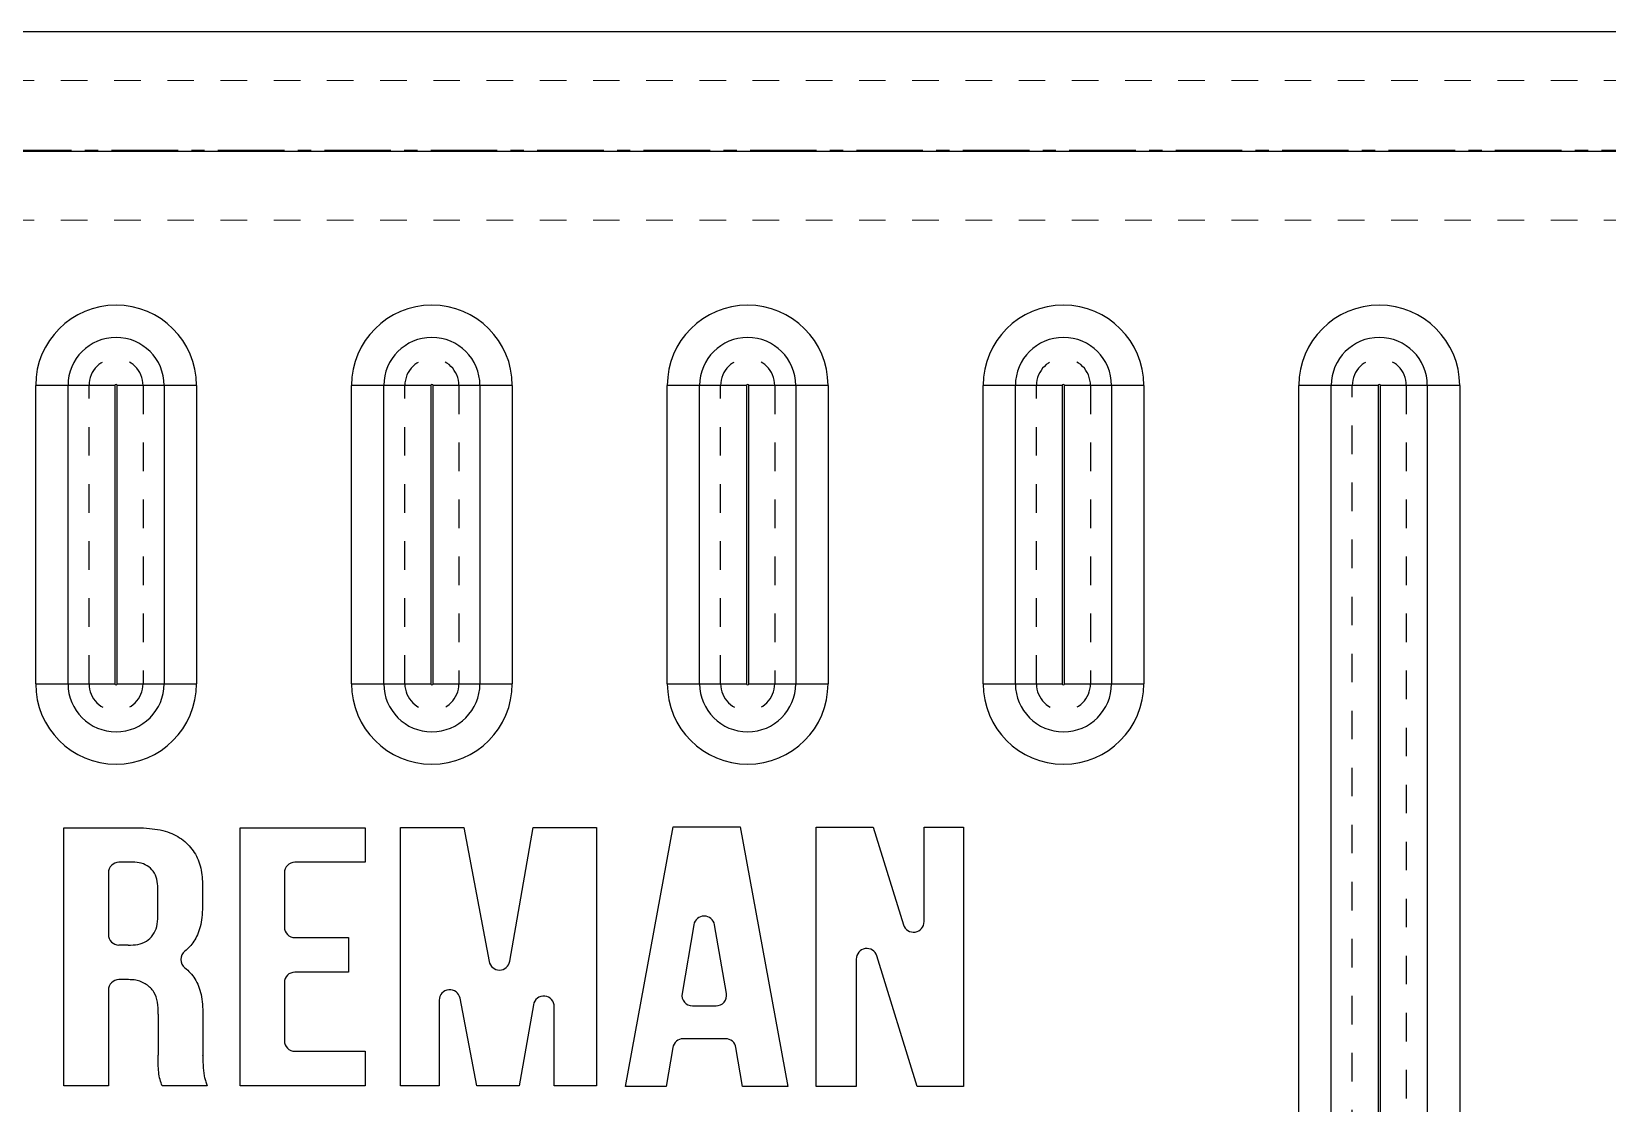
# Model space of a CAD drawing. Header units: millimetres. Extents: x -941 to 1421, y -11614 to -3210.
# Drawn here: x 22.1 to 112.4, y -3666.2 to -3604.8 of the extents above; entities that cross this region are included whole.
import ezdxf

# ---------------------------------------------------------------- set-up
doc = ezdxf.new("R2010")
doc.units = ezdxf.units.MM
doc.header["$LTSCALE"] = 16.335
doc.linetypes.add('CENTER', pattern=[0.6, 0.375, -0.075, 0.075, -0.075])
doc.linetypes.add('HIDDEN', pattern=[0.2, 0.1, -0.1])
doc.layers.get('0').update_dxf_attribs({"linetype": 'CONTINUOUS'})
doc.layers.add('cool', color=153, linetype='HIDDEN', lineweight=9)
doc.layers.add('DEFAULT_2', color=8, linetype='HIDDEN')

# ---------------------------------------------------------------- blocks, each defined once
blk = doc.blocks.new('12')
at = {"color": 7, "linetype": 'Continuous'}
for p, q in [((462.767, -2952.408), (780.827, -2952.408)), ((782.481, -2959.289), (461.113, -2959.289)), ((635.281, -2989.772), (635.281, -2972.687)), ((639.82, -2972.687), (635.281, -2972.687)), ((637.133, -2989.772), (637.133, -2972.687)), ((639.82, -2972.687), (639.82, -2989.772)), ((639.954, -2989.772), (639.954, -2972.687)), ((644.493, -2972.687), (639.954, -2972.687)), ((642.64, -2972.687), (642.64, -2989.772)), ((644.493, -2972.687), (644.493, -2989.772)), ((653.371, -2989.772), (653.371, -2972.687)), ((657.91, -2972.687), (653.371, -2972.687)), ((655.223, -2989.772), (655.223, -2972.687)), ((657.91, -2972.687), (657.91, -2989.772)), ((658.044, -2989.772), (658.044, -2972.687)), ((662.583, -2972.687), (658.044, -2972.687)), ((660.73, -2972.687), (660.73, -2989.772)), ((662.583, -2972.687), (662.583, -2989.772)), ((671.461, -2989.772), (671.461, -2972.687)), ((676, -2972.687), (671.461, -2972.687)), ((673.313, -2989.772), (673.313, -2972.687)), ((676, -2972.687), (676, -2989.772)), ((676.134, -2989.772), (676.134, -2972.687)), ((680.673, -2972.687), (676.134, -2972.687)), ((678.82, -2972.687), (678.82, -2989.772)), ((680.673, -2972.687), (680.673, -2989.772)), ((689.551, -2989.772), (689.551, -2972.687)), ((694.09, -2972.687), (689.551, -2972.687)), ((691.403, -2989.772), (691.403, -2972.687)), ((694.09, -2972.687), (694.09, -2989.772)), ((694.224, -2989.772), (694.224, -2972.687)), ((698.763, -2972.687), (694.224, -2972.687)), ((696.91, -2972.687), (696.91, -2989.772)), ((698.763, -2972.687), (698.763, -2989.772)), ((712.18, -2972.687), (707.641, -2972.687)), ((707.641, -3118.412), (707.641, -2972.687)), ((709.493, -3118.412), (709.493, -2972.687)), ((712.18, -2972.687), (712.18, -3118.412)), ((716.853, -2972.687), (712.314, -2972.687)), ((712.314, -3118.412), (712.314, -2972.687)), ((715, -2972.687), (715, -3118.412)), ((716.853, -2972.687), (716.853, -3118.412)), ((635.281, -2989.772), (639.82, -2989.772)), ((639.954, -2989.772), (644.493, -2989.772)), ((653.371, -2989.772), (657.91, -2989.772)), ((658.044, -2989.772), (662.583, -2989.772)), ((671.461, -2989.772), (676, -2989.772)), ((676.134, -2989.772), (680.673, -2989.772)), ((689.551, -2989.772), (694.09, -2989.772)), ((694.224, -2989.772), (698.763, -2989.772)), ((636.888, -3012.803), (636.888, -2998.021)), ((636.888, -2998.021), (640.898, -2998.021)), ((646.999, -3012.803), (646.999, -2998.021)), ((646.999, -2998.021), (654.155, -2998.021)), ((654.155, -2998.021), (654.155, -3000.001)), ((656.183, -3012.803), (656.183, -2998.004)), ((656.183, -2998.004), (659.812, -2998.004)), ((659.812, -2998.004), (661.253, -3005.681)), ((662.44, -3005.673), (663.773, -2998.004)), ((663.773, -2998.004), (667.402, -2998.004)), ((667.402, -2998.004), (667.402, -3012.803)), ((669.065, -3012.837), (671.793, -2997.97)), ((671.793, -2997.97), (675.63, -2997.97)), ((675.63, -2997.97), (678.359, -3012.837)), ((679.997, -2997.996), (683.265, -2997.996)), ((679.997, -3012.837), (679.997, -2997.996)), ((683.265, -2997.996), (684.994, -3003.577)), ((686.173, -2997.996), (688.436, -2997.996)), ((686.173, -3003.399), (686.173, -2997.996)), ((688.436, -2997.996), (688.436, -3012.837)), ((639.446, -3000.604), (639.446, -3004.14)), ((640.824, -3000.001), (640.049, -3000.001)), ((649.526, -3000.604), (649.526, -3003.713)), ((654.155, -3000.001), (650.129, -3000.001)), ((642.276, -3003.087), (642.276, -3001.615)), ((644.834, -3001.379), (644.834, -3002.553)), ((650.129, -3004.316), (653.204, -3004.316)), ((653.204, -3004.316), (653.204, -3006.295)), ((672.982, -3003.579), (672.305, -3007.521)), ((674.847, -3007.521), (674.171, -3003.579)), ((640.578, -3004.743), (640.049, -3004.743)), ((682.285, -3005.543), (682.285, -3012.837)), ((685.784, -3012.837), (683.464, -3005.364)), ((640.455, -3006.722), (640.049, -3006.722)), ((649.526, -3006.898), (649.526, -3010.221)), ((653.204, -3006.295), (650.129, -3006.295)), ((639.446, -3007.325), (639.446, -3012.803)), ((658.397, -3007.902), (658.397, -3012.803)), ((660.549, -3012.803), (659.592, -3007.789)), ((642.3, -3008.698), (642.3, -3011.045)), ((644.859, -3008.762), (644.859, -3011.066)), ((663.794, -3008.167), (662.985, -3012.803)), ((664.991, -3012.803), (664.991, -3008.271)), ((672.9, -3008.226), (674.253, -3008.226)), ((671.78, -3010.614), (671.399, -3012.837)), ((674.803, -3010.112), (672.374, -3010.112)), ((675.779, -3012.837), (675.397, -3010.614)), ((650.129, -3010.824), (654.155, -3010.824)), ((654.155, -3010.824), (654.155, -3012.803)), ((639.446, -3012.803), (636.888, -3012.803)), ((645.111, -3012.803), (642.523, -3012.803)), ((654.155, -3012.803), (646.999, -3012.803)), ((658.397, -3012.803), (656.183, -3012.803)), ((662.985, -3012.803), (660.549, -3012.803)), ((667.402, -3012.803), (664.991, -3012.803)), ((671.399, -3012.837), (669.065, -3012.837)), ((678.359, -3012.837), (675.779, -3012.837)), ((682.285, -3012.837), (679.997, -3012.837)), ((688.436, -3012.837), (685.784, -3012.837))]:
    blk.add_line(p, q, dxfattribs=at)
for centre, radius, start, end in [((639.887, -2972.687), 4.606, 0, 180), ((657.977, -2972.687), 4.606, 0, 180), ((676.067, -2972.687), 4.606, 0, 180), ((694.157, -2972.687), 4.606, 0, 180), ((712.247, -2972.687), 4.606, 0, 180), ((639.887, -2972.687), 2.753, 0.00013, 179.99987), ((657.977, -2972.687), 2.753, 0.00013, 179.99987), ((676.067, -2972.687), 2.753, 0.00013, 179.99987), ((694.157, -2972.687), 2.753, 0.00013, 179.99987), ((712.247, -2972.687), 2.753, 0.00013, 179.99987), ((639.887, -2972.687), 0.0669, 0, 180), ((657.977, -2972.687), 0.0669, 0, 180), ((676.067, -2972.687), 0.0669, 0, 180), ((694.157, -2972.687), 0.0669, 0, 180), ((712.247, -2972.687), 0.0669, 0, 180), ((639.887, -2989.772), 4.606, 180, 360), ((639.887, -2989.772), 2.753, 180.00013, 359.99987), ((639.887, -2989.772), 0.0669, 180, 0), ((657.977, -2989.772), 4.606, 180, 360), ((657.977, -2989.772), 2.753, 180.00013, 359.99987), ((657.977, -2989.772), 0.0669, 180, 0), ((676.067, -2989.772), 4.606, 180, 360), ((676.067, -2989.772), 2.753, 180.00013, 359.99987), ((676.067, -2989.772), 0.0669, 180, 0), ((694.157, -2989.772), 4.606, 180, 360), ((694.157, -2989.772), 2.753, 180.00013, 359.99987), ((694.157, -2989.772), 0.0669, 180, 0), ((640.049, -3000.604), 0.603, 90.00032, 180.0002), ((650.129, -3000.604), 0.603, 90.00467, 180.0028), ((673.576, -3003.681), 0.603, 9.74123, 170.25877), ((685.57, -3003.399), 0.603, 197.21055, 0), ((640.049, -3004.14), 0.603, 180, 270.01564), ((650.129, -3003.713), 0.603, 180, 270), ((644.199, -3005.568), 0.603, 128.89163, 232.00886), ((682.888, -3005.543), 0.603, 17.24173, 180), ((661.846, -3005.569), 0.603, 190.63099, 350.14059), ((640.049, -3007.325), 0.603, 90.00002, 180.00001), ((650.129, -3006.898), 0.603, 90, 180), ((659, -3007.902), 0.603, 10.80153, 180), ((664.388, -3008.271), 0.603, 360, 170.10901), ((672.9, -3007.623), 0.603, 170.25877, 270), ((674.253, -3007.623), 0.603, 270, 9.74123), ((650.129, -3010.221), 0.603, 180, 270), ((672.374, -3010.715), 0.603, 90, 170.26834), ((674.803, -3010.715), 0.603, 9.73166, 90)]:
    blk.add_arc(centre, radius, start, end, dxfattribs=at)
for points, knots in [([(640.898, -2998.021), (641.153, -2998.022), (641.637, -2998.034), (642.283, -2998.109), (642.844, -2998.248), (643.326, -2998.453), (643.735, -2998.725), (644.083, -2999.05), (644.375, -2999.424), (644.605, -2999.851), (644.751, -3000.327), (644.823, -3000.838), (644.834, -3001.196), (644.834, -3001.379)], [0, 0, 0, 0, 0.090909, 0.181818, 0.272727, 0.363636, 0.454545, 0.545455, 0.636364, 0.727273, 0.818182, 0.909091, 1, 1, 1, 1]), ([(642.276, -3001.615), (642.287, -3001.437), (642.265, -3001.099), (642.109, -3000.592), (641.789, -3000.241), (641.343, -3000.024), (641.006, -2999.991), (640.824, -3000.001), (640.824, -3000.001)], [0, 0, 0, 0, 0.2, 0.4, 0.6, 0.8, 1, 1, 1, 1, 1]), ([(640.578, -3004.743), (640.771, -3004.743), (641.135, -3004.728), (641.643, -3004.551), (642.025, -3004.177), (642.248, -3003.7), (642.276, -3003.304), (642.276, -3003.087)], [0, 0, 0, 0, 0.2, 0.4, 0.6, 0.8, 1, 1, 1, 1]), ([(643.828, -3006.044), (643.938, -3006.129), (644.144, -3006.321), (644.413, -3006.671), (644.623, -3007.089), (644.764, -3007.571), (644.844, -3008.122), (644.859, -3008.541), (644.859, -3008.762)], [0, 0, 0, 0, 0.166667, 0.333333, 0.5, 0.666667, 0.833333, 1, 1, 1, 1]), ([(642.3, -3008.698), (642.301, -3008.453), (642.287, -3008), (642.085, -3007.407), (641.645, -3006.974), (641.121, -3006.745), (640.689, -3006.722), (640.455, -3006.722), (640.455, -3006.722)], [0, 0, 0, 0, 0.2, 0.4, 0.6, 0.8, 0.9, 1, 1, 1, 1]), ([(644.859, -3011.066), (644.859, -3011.186), (644.86, -3011.417), (644.871, -3011.721), (644.891, -3011.939), (644.906, -3012.048)], [0, 0, 0, 0, 0.333333, 0.666667, 1, 1, 1, 1])]:
    blk.add_open_spline(points, degree=3, knots=knots, dxfattribs=at)
for points in [[(644.834, -3002.553), (644.834, -3002.768), (644.812, -3003.172), (644.714, -3003.705), (644.559, -3004.16), (644.351, -3004.538), (644.104, -3004.848), (643.918, -3005.02), (643.821, -3005.099)], [(642.523, -3012.803), (642.48, -3012.69), (642.4, -3012.449), (642.322, -3012.031), (642.298, -3011.559), (642.3, -3011.221), (642.3, -3011.045)], [(644.906, -3012.048), (644.919, -3012.144), (644.953, -3012.328), (645.02, -3012.57), (645.078, -3012.727), (645.111, -3012.803)]]:
    blk.add_open_spline(points, degree=3, dxfattribs=at)
at = {"layer": 'DEFAULT_2', "color": 8, "linetype": 'HIDDEN'}
for p, q in [((638.338, -2989.772), (638.338, -2972.687)), ((641.436, -2972.687), (641.436, -2989.772)), ((656.428, -2989.772), (656.428, -2972.687)), ((659.526, -2972.687), (659.526, -2989.772)), ((674.518, -2989.772), (674.518, -2972.687)), ((677.616, -2972.687), (677.616, -2989.772)), ((692.608, -2989.772), (692.608, -2972.687)), ((695.706, -2972.687), (695.706, -2989.772)), ((710.698, -3019.088), (710.698, -2972.687)), ((713.796, -2972.687), (713.796, -3019.922)), ((640.05, -3004.743), (640.049, -3004.743)), ((640.578, -3004.743), (640.578, -3004.743)), ((644.859, -3008.762), (644.859, -3008.762)), ((644.859, -3011.08), (644.859, -3011.066)), ((644.906, -3012.048), (644.906, -3012.048))]:
    blk.add_line(p, q, dxfattribs=at)
for centre, start, end in [((639.887, -2972.687), 0.00138, 179.99862), ((657.977, -2972.687), 0.00138, 179.99862), ((676.067, -2972.687), 0.00138, 179.99862), ((694.157, -2972.687), 0.00138, 179.99862), ((712.247, -2972.687), 0.00138, 179.99862), ((639.887, -2989.772), 180.00138, 359.99862), ((657.977, -2989.772), 180.00138, 359.99862), ((676.067, -2989.772), 180.00138, 359.99862), ((694.157, -2989.772), 180.00138, 359.99862)]:
    blk.add_arc(centre, 1.549, start, end, dxfattribs=at)
blk = doc.blocks.new('147')
at = {"layer": 'cool', "ltscale": 0.932966}
for p, q in [((229.566, -3849.566), (-211.774, -3849.566)), ((229.566, -3857.566), (-211.774, -3857.566))]:
    blk.add_line(p, q, dxfattribs=at)
at = {"layer": 'cool', "color": 1, "linetype": 'CENTER', "ltscale": 0.621977}
blk.add_line((243.896, -3853.566), (-226.104, -3853.566), dxfattribs=at)

msp = doc.modelspace()

# ---------------------------------------------------------------- block references
for name, p in [('12', (-612.901, -652.359)), ('147', (0, 242))]:
    msp.add_blockref(name, p)

doc.saveas('drawing.dxf')
